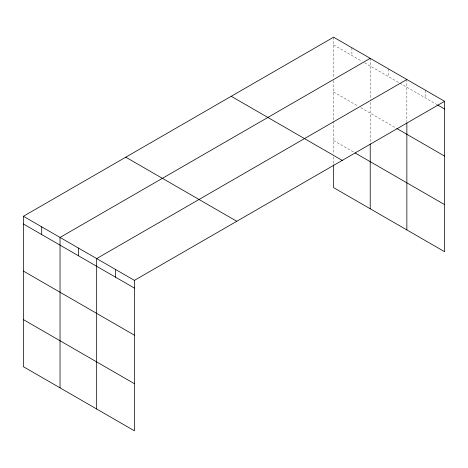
<?xml version="1.0" encoding="UTF-8"?>
<svg xmlns="http://www.w3.org/2000/svg" width="468" height="468" viewBox="0 0 468 468"><rect width="100%" height="100%" fill="white"/><g stroke="black" fill="none" stroke-linecap="round" stroke-linejoin="round"><path stroke-width="0.35" stroke-dasharray="2.34 1.75" d="M333.585 44.905L362.01 61.314M364.537 62.77L399.274 82.83M399.906 83.193L437.053 104.639M333.585 92.003L358.219 106.224M360.746 107.681L396.115 128.103M333.585 140.529L354.428 152.562M425.728 90.394L425.728 98.104M406.856 79.501L406.856 121.458M388.539 68.925L388.539 76.629M370.217 58.348L370.217 99.596M370.217 102.451L370.217 143.126M351.901 47.771L351.901 55.481M333.585 37.2L333.585 77.729M333.585 80.584L333.585 120.545M333.585 121.259L333.585 154.083M333.585 156.938L333.585 164.075"/><path stroke-width="0.7" d="M444.6 101.293L134.415 280.373L134.415 430.8L23.4 366.707L23.4 216.28L333.585 37.2L444.6 101.293L444.6 251.72L333.585 187.627L333.585 164.789M370.217 58.348L60.033 237.434L60.033 387.861M406.856 79.501L96.671 258.582L96.671 409.009M437.679 105.002L444.6 108.997M396.747 128.466L444.6 156.096M355.06 152.925L444.6 204.621M231.221 96.297L342.237 160.389M125.763 157.184L236.779 221.276M23.4 216.28L134.415 280.373M23.4 223.985L134.415 288.083M23.4 271.083L134.415 335.182M23.4 319.609L134.415 383.701M406.856 122.885L406.856 229.928M370.217 143.84L370.217 208.775M115.543 269.48L115.543 277.185M78.355 248.005L78.355 255.715M41.716 226.857L41.716 234.562"/></g></svg>
